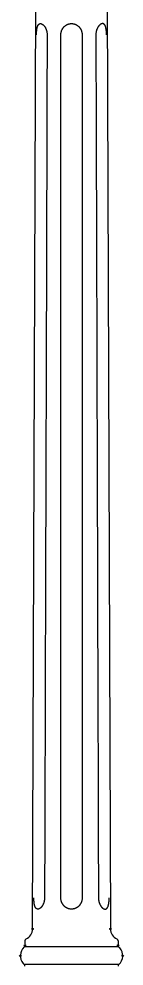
# Model space of a CAD drawing. Extents: x 1 to 153, y 0 to 316.
# Drawn here: x 17.3 to 32.6, y 72.2 to 210.3 of the extents above; entities that cross this region are included whole.
import ezdxf

# ---------------------------------------------------------------- set-up
doc = ezdxf.new("R2010")
doc.units = 0
doc.layers.add('LIVELLO_1', color=160, linetype='Continuous')

# ---------------------------------------------------------------- blocks, each defined once
blk = doc.blocks.new('AI9-BLK1')
at = {"layer": 'LIVELLO_1', "color": 7}
for p, q in [((-56.86, -80.77), (-56.41, 54.31)), ((-45.98, 54.31), (-45.53, -80.77)), ((-57.98, -82.51), (-57.98, -83.17)), ((-44.41, -82.51), (-44.41, -83.17)), ((-44.31, -83.4), (-58.08, -83.4)), ((-44.31, -85.96), (-58.08, -85.96))]:
    blk.add_line(p, q, dxfattribs=at)
for centre in [(-56.86, -80.77), (-45.53, -80.77), (-58.66, -84.68)]:
    blk.add_circle(centre, 0.0935, dxfattribs=at)
for centre, major_axis, ratio in [((-57.98, -83.17), (0.0935, 0), 0.96158), ((-44.41, -83.17), (0.0935, 0), 0.961354), ((-43.73, -84.68), (0.0949, 0), 0.980078)]:
    blk.add_ellipse(centre, major_axis=major_axis, ratio=ratio, dxfattribs=at)
for points, knots in [([(-56.3, 49.56), (-56.3, 49.62), (-56.3, 49.68), (-56.3, 49.75), (-56.3, 49.8), (-56.29, 49.86), (-56.29, 49.91), (-56.29, 49.96), (-56.29, 50), (-56.28, 50.04), (-56.28, 50.08), (-56.28, 50.13), (-56.27, 50.16), (-56.27, 50.2), (-56.27, 50.22), (-56.26, 50.25), (-56.26, 50.28), (-56.26, 50.31), (-56.25, 50.34), (-56.25, 50.36), (-56.25, 50.39), (-56.24, 50.42), (-56.24, 50.45), (-56.23, 50.48), (-56.23, 50.5), (-56.22, 50.53), (-56.22, 50.56), (-56.21, 50.58), (-56.21, 50.61), (-56.2, 50.63), (-56.19, 50.66), (-56.19, 50.68), (-56.18, 50.71), (-56.17, 50.73), (-56.17, 50.75), (-56.16, 50.78), (-56.15, 50.8), (-56.15, 50.82), (-56.14, 50.84), (-56.13, 50.86), (-56.12, 50.88), (-56.11, 50.9), (-56.1, 50.92), (-56.09, 50.94), (-56.09, 50.95), (-56.08, 50.97), (-56.07, 50.98), (-56.06, 51), (-56.05, 51.01), (-56.04, 51.03), (-56.03, 51.04), (-56.02, 51.05), (-56.01, 51.07), (-56, 51.08), (-56, 51.09), (-55.98, 51.1), (-55.97, 51.11), (-55.97, 51.12), (-55.95, 51.13), (-55.94, 51.14), (-55.93, 51.14), (-55.92, 51.15), (-55.91, 51.16), (-55.9, 51.17), (-55.89, 51.17), (-55.88, 51.18), (-55.87, 51.19), (-55.85, 51.19), (-55.84, 51.2), (-55.83, 51.2), (-55.82, 51.2), (-55.81, 51.21), (-55.8, 51.21), (-55.78, 51.21), (-55.77, 51.21), (-55.76, 51.21), (-55.74, 51.21), (-55.73, 51.21), (-55.72, 51.21), (-55.71, 51.21), (-55.7, 51.21), (-55.68, 51.21), (-55.67, 51.21), (-55.65, 51.21), (-55.64, 51.21), (-55.63, 51.2), (-55.61, 51.2), (-55.6, 51.2), (-55.59, 51.19), (-55.57, 51.19), (-55.56, 51.18), (-55.55, 51.18), (-55.53, 51.17), (-55.52, 51.17), (-55.51, 51.16), (-55.49, 51.15), (-55.48, 51.14), (-55.46, 51.14), (-55.45, 51.13), (-55.44, 51.12), (-55.42, 51.11), (-55.41, 51.1), (-55.39, 51.09), (-55.38, 51.08), (-55.36, 51.07), (-55.35, 51.05), (-55.33, 51.04), (-55.32, 51.03), (-55.3, 51.01), (-55.29, 51), (-55.27, 50.99), (-55.26, 50.97), (-55.24, 50.95), (-55.23, 50.94), (-55.21, 50.92), (-55.19, 50.9), (-55.18, 50.88), (-55.16, 50.86), (-55.15, 50.84), (-55.13, 50.82), (-55.12, 50.8), (-55.1, 50.78), (-55.09, 50.76), (-55.07, 50.73), (-55.06, 50.71), (-55.04, 50.69), (-55.03, 50.66), (-55.01, 50.64), (-55, 50.61), (-54.99, 50.59), (-54.97, 50.56), (-54.96, 50.53), (-54.95, 50.5), (-54.93, 50.48), (-54.92, 50.45), (-54.91, 50.42), (-54.9, 50.39), (-54.89, 50.36), (-54.88, 50.34), (-54.87, 50.31), (-54.86, 50.28), (-54.85, 50.25), (-54.84, 50.22), (-54.83, 50.2), (-54.82, 50.17), (-54.82, 50.13), (-54.8, 50.09), (-54.8, 50.04), (-54.79, 50), (-54.78, 49.96), (-54.77, 49.91), (-54.76, 49.86), (-54.76, 49.8), (-54.75, 49.75), (-54.75, 49.68), (-54.75, 49.62), (-54.75, 49.56)], [0, 0, 0, 0, 1, 1, 1, 2, 2, 2, 3, 3, 3, 4, 4, 4, 5, 5, 5, 6, 6, 6, 7, 7, 7, 8, 8, 8, 9, 9, 9, 10, 10, 10, 11, 11, 11, 12, 12, 12, 13, 13, 13, 14, 14, 14, 15, 15, 15, 16, 16, 16, 17, 17, 17, 18, 18, 18, 19, 19, 19, 20, 20, 20, 21, 21, 21, 22, 22, 22, 23, 23, 23, 24, 24, 24, 25, 25, 25, 26, 26, 26, 27, 27, 27, 28, 28, 28, 29, 29, 29, 30, 30, 30, 31, 31, 31, 32, 32, 32, 33, 33, 33, 34, 34, 34, 35, 35, 35, 36, 36, 36, 37, 37, 37, 38, 38, 38, 39, 39, 39, 40, 40, 40, 41, 41, 41, 42, 42, 42, 43, 43, 43, 44, 44, 44, 45, 45, 45, 46, 46, 46, 47, 47, 47, 48, 48, 48, 49, 49, 49, 50, 50, 50, 51, 51, 51, 52, 52, 52, 52]), ([(-52.75, 49.56), (-52.75, 49.62), (-52.75, 49.68), (-52.74, 49.73), (-52.74, 49.79), (-52.73, 49.84), (-52.72, 49.89), (-52.71, 49.93), (-52.7, 49.97), (-52.69, 50.01), (-52.68, 50.05), (-52.67, 50.09), (-52.66, 50.13), (-52.65, 50.16), (-52.64, 50.18), (-52.63, 50.21), (-52.62, 50.24), (-52.61, 50.27), (-52.6, 50.29), (-52.58, 50.32), (-52.57, 50.35), (-52.55, 50.37), (-52.54, 50.4), (-52.52, 50.43), (-52.51, 50.45), (-52.49, 50.48), (-52.48, 50.5), (-52.46, 50.53), (-52.44, 50.56), (-52.43, 50.58), (-52.41, 50.6), (-52.39, 50.63), (-52.37, 50.65), (-52.35, 50.68), (-52.33, 50.7), (-52.31, 50.72), (-52.29, 50.74), (-52.27, 50.76), (-52.25, 50.78), (-52.23, 50.81), (-52.21, 50.82), (-52.19, 50.84), (-52.17, 50.86), (-52.14, 50.88), (-52.12, 50.9), (-52.1, 50.91), (-52.08, 50.93), (-52.05, 50.95), (-52.03, 50.96), (-52.01, 50.97), (-51.98, 50.99), (-51.97, 51.01), (-51.94, 51.02), (-51.92, 51.03), (-51.89, 51.05), (-51.87, 51.06), (-51.85, 51.07), (-51.82, 51.08), (-51.8, 51.09), (-51.78, 51.1), (-51.76, 51.1), (-51.74, 51.12), (-51.71, 51.12), (-51.69, 51.13), (-51.67, 51.14), (-51.65, 51.14), (-51.63, 51.15), (-51.6, 51.16), (-51.57, 51.17), (-51.54, 51.18), (-51.51, 51.18), (-51.48, 51.19), (-51.45, 51.19), (-51.41, 51.2), (-51.37, 51.21), (-51.33, 51.21), (-51.28, 51.21), (-51.24, 51.21), (-51.2, 51.21)], [0, 0, 0, 0, 1, 1, 1, 2, 2, 2, 3, 3, 3, 4, 4, 4, 5, 5, 5, 6, 6, 6, 7, 7, 7, 8, 8, 8, 9, 9, 9, 10, 10, 10, 11, 11, 11, 12, 12, 12, 13, 13, 13, 14, 14, 14, 15, 15, 15, 16, 16, 16, 17, 17, 17, 18, 18, 18, 19, 19, 19, 20, 20, 20, 21, 21, 21, 22, 22, 22, 23, 23, 23, 24, 24, 24, 25, 25, 25, 26, 26, 26, 26]), ([(-51.2, 51.21), (-51.15, 51.21), (-51.11, 51.21), (-51.07, 51.21), (-51.03, 51.21), (-50.99, 51.2), (-50.95, 51.19), (-50.92, 51.19), (-50.89, 51.18), (-50.86, 51.18), (-50.83, 51.17), (-50.8, 51.16), (-50.77, 51.15), (-50.74, 51.14), (-50.72, 51.14), (-50.7, 51.13), (-50.68, 51.12), (-50.66, 51.12), (-50.64, 51.11), (-50.61, 51.1), (-50.59, 51.09), (-50.57, 51.08), (-50.55, 51.07), (-50.52, 51.06), (-50.5, 51.05), (-50.48, 51.03), (-50.45, 51.02), (-50.43, 51.01), (-50.41, 50.99), (-50.39, 50.98), (-50.37, 50.96), (-50.34, 50.95), (-50.32, 50.93), (-50.3, 50.92), (-50.27, 50.9), (-50.25, 50.88), (-50.23, 50.86), (-50.21, 50.84), (-50.18, 50.82), (-50.16, 50.81), (-50.14, 50.78), (-50.12, 50.76), (-50.1, 50.74), (-50.08, 50.72), (-50.06, 50.7), (-50.04, 50.68), (-50.02, 50.65), (-50, 50.63), (-49.99, 50.61), (-49.97, 50.58), (-49.95, 50.56), (-49.93, 50.53), (-49.92, 50.5), (-49.9, 50.48), (-49.88, 50.45), (-49.87, 50.43), (-49.85, 50.4), (-49.84, 50.37), (-49.82, 50.35), (-49.81, 50.32), (-49.8, 50.29), (-49.79, 50.27), (-49.78, 50.24), (-49.76, 50.21), (-49.76, 50.18), (-49.74, 50.16), (-49.73, 50.13), (-49.72, 50.09), (-49.71, 50.05), (-49.7, 50.01), (-49.69, 49.97), (-49.68, 49.93), (-49.67, 49.89), (-49.66, 49.84), (-49.65, 49.79), (-49.65, 49.73), (-49.65, 49.68), (-49.65, 49.62), (-49.64, 49.56)], [0, 0, 0, 0, 1, 1, 1, 2, 2, 2, 3, 3, 3, 4, 4, 4, 5, 5, 5, 6, 6, 6, 7, 7, 7, 8, 8, 8, 9, 9, 9, 10, 10, 10, 11, 11, 11, 12, 12, 12, 13, 13, 13, 14, 14, 14, 15, 15, 15, 16, 16, 16, 17, 17, 17, 18, 18, 18, 19, 19, 19, 20, 20, 20, 21, 21, 21, 22, 22, 22, 23, 23, 23, 24, 24, 24, 25, 25, 25, 26, 26, 26, 26]), ([(-46.09, 49.56), (-46.09, 49.62), (-46.09, 49.68), (-46.09, 49.75), (-46.1, 49.8), (-46.1, 49.86), (-46.1, 49.91), (-46.11, 49.96), (-46.11, 50), (-46.11, 50.04), (-46.11, 50.08), (-46.11, 50.13), (-46.12, 50.16), (-46.12, 50.2), (-46.13, 50.22), (-46.13, 50.25), (-46.13, 50.28), (-46.13, 50.31), (-46.14, 50.34), (-46.14, 50.36), (-46.15, 50.39), (-46.15, 50.42), (-46.16, 50.45), (-46.16, 50.48), (-46.17, 50.5), (-46.17, 50.53), (-46.17, 50.56), (-46.18, 50.58), (-46.19, 50.61), (-46.19, 50.63), (-46.2, 50.66), (-46.21, 50.68), (-46.21, 50.71), (-46.22, 50.73), (-46.23, 50.76), (-46.23, 50.78), (-46.24, 50.8), (-46.25, 50.82), (-46.25, 50.84), (-46.26, 50.86), (-46.27, 50.88), (-46.28, 50.9), (-46.29, 50.92), (-46.3, 50.94), (-46.31, 50.95), (-46.31, 50.97), (-46.32, 50.98), (-46.33, 51), (-46.34, 51.01), (-46.35, 51.03), (-46.36, 51.04), (-46.37, 51.05), (-46.38, 51.07), (-46.39, 51.08), (-46.4, 51.09), (-46.41, 51.1), (-46.42, 51.11), (-46.43, 51.12), (-46.44, 51.13), (-46.45, 51.14), (-46.46, 51.14), (-46.47, 51.15), (-46.48, 51.16), (-46.49, 51.17), (-46.51, 51.17), (-46.52, 51.18), (-46.53, 51.19), (-46.54, 51.19), (-46.55, 51.2), (-46.56, 51.2), (-46.58, 51.2), (-46.59, 51.21), (-46.6, 51.21), (-46.61, 51.21), (-46.62, 51.21), (-46.64, 51.21), (-46.65, 51.21), (-46.66, 51.21), (-46.67, 51.21), (-46.69, 51.21), (-46.7, 51.21), (-46.71, 51.21), (-46.72, 51.21), (-46.74, 51.21), (-46.75, 51.21), (-46.76, 51.2), (-46.78, 51.2), (-46.79, 51.2), (-46.8, 51.19), (-46.82, 51.19), (-46.83, 51.19), (-46.85, 51.18), (-46.86, 51.17), (-46.87, 51.17), (-46.89, 51.16), (-46.9, 51.15), (-46.91, 51.14), (-46.93, 51.14), (-46.94, 51.13), (-46.96, 51.12), (-46.97, 51.11), (-46.99, 51.1), (-47, 51.09), (-47.02, 51.08), (-47.03, 51.07), (-47.05, 51.05), (-47.06, 51.04), (-47.08, 51.03), (-47.09, 51.01), (-47.11, 51), (-47.12, 50.98), (-47.14, 50.97), (-47.15, 50.95), (-47.17, 50.94), (-47.18, 50.92), (-47.2, 50.9), (-47.22, 50.88), (-47.23, 50.86), (-47.25, 50.84), (-47.26, 50.82), (-47.27, 50.8), (-47.29, 50.78), (-47.31, 50.76), (-47.32, 50.73), (-47.33, 50.71), (-47.35, 50.68), (-47.36, 50.66), (-47.38, 50.64), (-47.39, 50.61), (-47.41, 50.58), (-47.42, 50.56), (-47.43, 50.53), (-47.44, 50.5), (-47.46, 50.48), (-47.47, 50.45), (-47.48, 50.42), (-47.49, 50.39), (-47.5, 50.36), (-47.52, 50.34), (-47.53, 50.31), (-47.53, 50.28), (-47.54, 50.25), (-47.55, 50.22), (-47.56, 50.2), (-47.57, 50.16), (-47.58, 50.13), (-47.59, 50.08), (-47.6, 50.04), (-47.61, 50), (-47.61, 49.96), (-47.62, 49.91), (-47.63, 49.86), (-47.64, 49.8), (-47.64, 49.75), (-47.64, 49.68), (-47.65, 49.62), (-47.65, 49.56)], [0, 0, 0, 0, 1, 1, 1, 2, 2, 2, 3, 3, 3, 4, 4, 4, 5, 5, 5, 6, 6, 6, 7, 7, 7, 8, 8, 8, 9, 9, 9, 10, 10, 10, 11, 11, 11, 12, 12, 12, 13, 13, 13, 14, 14, 14, 15, 15, 15, 16, 16, 16, 17, 17, 17, 18, 18, 18, 19, 19, 19, 20, 20, 20, 21, 21, 21, 22, 22, 22, 23, 23, 23, 24, 24, 24, 25, 25, 25, 26, 26, 26, 27, 27, 27, 28, 28, 28, 29, 29, 29, 30, 30, 30, 31, 31, 31, 32, 32, 32, 33, 33, 33, 34, 34, 34, 35, 35, 35, 36, 36, 36, 37, 37, 37, 38, 38, 38, 39, 39, 39, 40, 40, 40, 41, 41, 41, 42, 42, 42, 43, 43, 43, 44, 44, 44, 45, 45, 45, 46, 46, 46, 47, 47, 47, 48, 48, 48, 49, 49, 49, 50, 50, 50, 51, 51, 51, 52, 52, 52, 52]), ([(-54.75, 49.56), (-54.81, 28.6), (-54.87, 7.63), (-54.93, -13.34), (-55, -34.3), (-55.06, -55.27), (-55.12, -76.23)], [0, 0, 0, 0, 1, 1, 1, 2, 2, 2, 2]), ([(-52.76, -76.23), (-52.76, -55.27), (-52.76, -34.3), (-52.75, -13.34), (-52.75, 7.63), (-52.75, 28.6), (-52.75, 49.56)], [0, 0, 0, 0, 1, 1, 1, 2, 2, 2, 2]), ([(-49.64, 49.56), (-49.64, 28.6), (-49.64, 7.63), (-49.64, -13.34), (-49.64, -34.3), (-49.64, -55.27), (-49.64, -76.23)], [0, 0, 0, 0, 1, 1, 1, 2, 2, 2, 2]), ([(-47.65, 49.56), (-47.58, 28.6), (-47.52, 7.63), (-47.46, -13.34), (-47.4, -34.3), (-47.33, -55.27), (-47.27, -76.23)], [0, 0, 0, 0, 1, 1, 1, 2, 2, 2, 2]), ([(-55.12, -76.23), (-55.12, -76.29), (-55.12, -76.36), (-55.13, -76.42), (-55.13, -76.48), (-55.14, -76.53), (-55.15, -76.59), (-55.16, -76.63), (-55.16, -76.67), (-55.17, -76.71), (-55.18, -76.76), (-55.19, -76.8), (-55.2, -76.84), (-55.21, -76.87), (-55.22, -76.9), (-55.23, -76.93), (-55.24, -76.95), (-55.25, -76.98), (-55.25, -77.01), (-55.27, -77.04), (-55.28, -77.07), (-55.29, -77.09), (-55.3, -77.12), (-55.31, -77.15), (-55.32, -77.18), (-55.34, -77.2), (-55.35, -77.23), (-55.36, -77.26), (-55.37, -77.28), (-55.39, -77.31), (-55.4, -77.33), (-55.42, -77.35), (-55.43, -77.38), (-55.45, -77.4), (-55.46, -77.42), (-55.47, -77.45), (-55.49, -77.47), (-55.5, -77.49), (-55.52, -77.51), (-55.53, -77.53), (-55.55, -77.54), (-55.56, -77.56), (-55.58, -77.58), (-55.59, -77.6), (-55.61, -77.61), (-55.62, -77.63), (-55.63, -77.65), (-55.65, -77.66), (-55.67, -77.68), (-55.68, -77.69), (-55.7, -77.7), (-55.71, -77.72), (-55.72, -77.73), (-55.74, -77.74), (-55.76, -77.75), (-55.77, -77.76), (-55.78, -77.77), (-55.8, -77.78), (-55.81, -77.79), (-55.83, -77.8), (-55.84, -77.81), (-55.86, -77.82), (-55.87, -77.82), (-55.88, -77.83), (-55.9, -77.84), (-55.91, -77.85), (-55.93, -77.85), (-55.94, -77.85), (-55.95, -77.86), (-55.97, -77.86), (-55.98, -77.87), (-55.99, -77.87), (-56.01, -77.87), (-56.02, -77.88), (-56.03, -77.88), (-56.05, -77.88), (-56.06, -77.89), (-56.07, -77.89), (-56.09, -77.89), (-56.1, -77.89), (-56.11, -77.89), (-56.12, -77.89), (-56.14, -77.89), (-56.15, -77.88), (-56.16, -77.88), (-56.17, -77.88), (-56.19, -77.87), (-56.2, -77.87), (-56.21, -77.87), (-56.22, -77.86), (-56.23, -77.86), (-56.25, -77.85), (-56.26, -77.85), (-56.27, -77.84), (-56.28, -77.83), (-56.29, -77.83), (-56.3, -77.82), (-56.31, -77.81), (-56.32, -77.8), (-56.33, -77.79), (-56.35, -77.78), (-56.35, -77.78), (-56.37, -77.76), (-56.37, -77.75), (-56.39, -77.74), (-56.4, -77.73), (-56.41, -77.72), (-56.42, -77.7), (-56.42, -77.69), (-56.44, -77.67), (-56.44, -77.66), (-56.45, -77.65), (-56.46, -77.63), (-56.47, -77.61), (-56.48, -77.6), (-56.49, -77.58), (-56.5, -77.56), (-56.5, -77.54), (-56.51, -77.52), (-56.52, -77.5), (-56.53, -77.48), (-56.54, -77.45), (-56.54, -77.43), (-56.55, -77.41), (-56.56, -77.38), (-56.56, -77.36), (-56.57, -77.34), (-56.58, -77.31), (-56.59, -77.29), (-56.59, -77.26), (-56.6, -77.24), (-56.6, -77.21), (-56.61, -77.18), (-56.61, -77.15), (-56.62, -77.13), (-56.62, -77.1), (-56.63, -77.07), (-56.63, -77.04), (-56.63, -77.02), (-56.64, -76.99), (-56.64, -76.96), (-56.65, -76.93), (-56.65, -76.9), (-56.65, -76.87), (-56.65, -76.85), (-56.66, -76.8), (-56.66, -76.76), (-56.67, -76.72), (-56.67, -76.68), (-56.67, -76.63), (-56.67, -76.59), (-56.68, -76.53), (-56.68, -76.48), (-56.68, -76.42), (-56.68, -76.36), (-56.68, -76.3), (-56.68, -76.23)], [0, 0, 0, 0, 1, 1, 1, 2, 2, 2, 3, 3, 3, 4, 4, 4, 5, 5, 5, 6, 6, 6, 7, 7, 7, 8, 8, 8, 9, 9, 9, 10, 10, 10, 11, 11, 11, 12, 12, 12, 13, 13, 13, 14, 14, 14, 15, 15, 15, 16, 16, 16, 17, 17, 17, 18, 18, 18, 19, 19, 19, 20, 20, 20, 21, 21, 21, 22, 22, 22, 23, 23, 23, 24, 24, 24, 25, 25, 25, 26, 26, 26, 27, 27, 27, 28, 28, 28, 29, 29, 29, 30, 30, 30, 31, 31, 31, 32, 32, 32, 33, 33, 33, 34, 34, 34, 35, 35, 35, 36, 36, 36, 37, 37, 37, 38, 38, 38, 39, 39, 39, 40, 40, 40, 41, 41, 41, 42, 42, 42, 43, 43, 43, 44, 44, 44, 45, 45, 45, 46, 46, 46, 47, 47, 47, 48, 48, 48, 49, 49, 49, 50, 50, 50, 51, 51, 51, 52, 52, 52, 52]), ([(-51.2, -77.89), (-51.25, -77.89), (-51.29, -77.89), (-51.34, -77.88), (-51.38, -77.87), (-51.42, -77.87), (-51.47, -77.86), (-51.5, -77.85), (-51.53, -77.85), (-51.56, -77.84), (-51.6, -77.83), (-51.63, -77.82), (-51.66, -77.81), (-51.69, -77.8), (-51.7, -77.8), (-51.73, -77.79), (-51.75, -77.78), (-51.77, -77.77), (-51.8, -77.76), (-51.82, -77.75), (-51.85, -77.74), (-51.87, -77.72), (-51.9, -77.71), (-51.92, -77.7), (-51.94, -77.69), (-51.97, -77.67), (-52, -77.66), (-52.02, -77.64), (-52.04, -77.62), (-52.07, -77.61), (-52.09, -77.59), (-52.11, -77.57), (-52.14, -77.56), (-52.16, -77.54), (-52.19, -77.51), (-52.21, -77.49), (-52.24, -77.47), (-52.26, -77.45), (-52.28, -77.43), (-52.3, -77.41), (-52.33, -77.38), (-52.34, -77.36), (-52.36, -77.33), (-52.39, -77.31), (-52.41, -77.29), (-52.43, -77.26), (-52.45, -77.23), (-52.46, -77.2), (-52.48, -77.18), (-52.5, -77.15), (-52.52, -77.12), (-52.53, -77.09), (-52.55, -77.06), (-52.56, -77.04), (-52.58, -77.01), (-52.59, -76.98), (-52.6, -76.95), (-52.62, -76.93), (-52.63, -76.89), (-52.64, -76.87), (-52.65, -76.84), (-52.66, -76.8), (-52.68, -76.75), (-52.69, -76.71), (-52.7, -76.67), (-52.71, -76.63), (-52.72, -76.59), (-52.73, -76.53), (-52.74, -76.48), (-52.75, -76.42), (-52.75, -76.36), (-52.76, -76.3), (-52.76, -76.23)], [0, 0, 0, 0, 1, 1, 1, 2, 2, 2, 3, 3, 3, 4, 4, 4, 5, 5, 5, 6, 6, 6, 7, 7, 7, 8, 8, 8, 9, 9, 9, 10, 10, 10, 11, 11, 11, 12, 12, 12, 13, 13, 13, 14, 14, 14, 15, 15, 15, 16, 16, 16, 17, 17, 17, 18, 18, 18, 19, 19, 19, 20, 20, 20, 21, 21, 21, 22, 22, 22, 23, 23, 23, 24, 24, 24, 24]), ([(-49.64, -76.23), (-49.64, -76.3), (-49.64, -76.36), (-49.65, -76.42), (-49.65, -76.48), (-49.66, -76.53), (-49.67, -76.59), (-49.68, -76.63), (-49.69, -76.67), (-49.7, -76.71), (-49.71, -76.76), (-49.73, -76.8), (-49.74, -76.84), (-49.76, -76.87), (-49.76, -76.9), (-49.78, -76.93), (-49.79, -76.95), (-49.8, -76.98), (-49.82, -77.01), (-49.83, -77.04), (-49.85, -77.07), (-49.86, -77.09), (-49.88, -77.12), (-49.89, -77.15), (-49.91, -77.18), (-49.93, -77.21), (-49.95, -77.23), (-49.97, -77.26), (-49.99, -77.29), (-50.01, -77.31), (-50.03, -77.34), (-50.05, -77.36), (-50.07, -77.38), (-50.09, -77.41), (-50.12, -77.43), (-50.14, -77.45), (-50.16, -77.47), (-50.18, -77.49), (-50.21, -77.52), (-50.23, -77.54), (-50.25, -77.56), (-50.28, -77.58), (-50.3, -77.59), (-50.33, -77.61), (-50.35, -77.63), (-50.37, -77.64), (-50.4, -77.66), (-50.42, -77.67), (-50.45, -77.69), (-50.47, -77.7), (-50.5, -77.71), (-50.52, -77.72), (-50.55, -77.74), (-50.57, -77.75), (-50.6, -77.76), (-50.62, -77.77), (-50.64, -77.78), (-50.66, -77.79), (-50.69, -77.8), (-50.71, -77.8), (-50.73, -77.81), (-50.76, -77.82), (-50.8, -77.83), (-50.83, -77.84), (-50.86, -77.85), (-50.89, -77.85), (-50.93, -77.86), (-50.97, -77.87), (-51.01, -77.87), (-51.05, -77.88), (-51.1, -77.89), (-51.15, -77.89), (-51.2, -77.89)], [0, 0, 0, 0, 1, 1, 1, 2, 2, 2, 3, 3, 3, 4, 4, 4, 5, 5, 5, 6, 6, 6, 7, 7, 7, 8, 8, 8, 9, 9, 9, 10, 10, 10, 11, 11, 11, 12, 12, 12, 13, 13, 13, 14, 14, 14, 15, 15, 15, 16, 16, 16, 17, 17, 17, 18, 18, 18, 19, 19, 19, 20, 20, 20, 21, 21, 21, 22, 22, 22, 23, 23, 23, 24, 24, 24, 24]), ([(-47.27, -76.23), (-47.27, -76.29), (-47.27, -76.35), (-47.26, -76.42), (-47.26, -76.47), (-47.25, -76.53), (-47.25, -76.59), (-47.24, -76.63), (-47.23, -76.67), (-47.22, -76.71), (-47.21, -76.75), (-47.2, -76.8), (-47.19, -76.84), (-47.18, -76.87), (-47.18, -76.89), (-47.17, -76.93), (-47.16, -76.95), (-47.15, -76.98), (-47.14, -77.01), (-47.13, -77.04), (-47.12, -77.07), (-47.11, -77.09), (-47.09, -77.12), (-47.08, -77.15), (-47.07, -77.18), (-47.06, -77.2), (-47.05, -77.23), (-47.03, -77.26), (-47.02, -77.28), (-47, -77.31), (-46.99, -77.33), (-46.98, -77.35), (-46.96, -77.38), (-46.95, -77.4), (-46.94, -77.42), (-46.92, -77.44), (-46.91, -77.46), (-46.89, -77.48), (-46.88, -77.5), (-46.86, -77.53), (-46.85, -77.54), (-46.83, -77.56), (-46.82, -77.58), (-46.8, -77.6), (-46.79, -77.61), (-46.77, -77.63), (-46.76, -77.65), (-46.75, -77.66), (-46.73, -77.67), (-46.72, -77.69), (-46.7, -77.7), (-46.69, -77.71), (-46.67, -77.72), (-46.66, -77.74), (-46.64, -77.75), (-46.62, -77.76), (-46.61, -77.77), (-46.59, -77.78), (-46.58, -77.79), (-46.57, -77.8), (-46.55, -77.81), (-46.54, -77.82), (-46.52, -77.82), (-46.51, -77.83), (-46.5, -77.84), (-46.48, -77.85), (-46.47, -77.85), (-46.45, -77.85), (-46.44, -77.86), (-46.43, -77.86), (-46.41, -77.87), (-46.4, -77.87), (-46.39, -77.87), (-46.37, -77.88), (-46.36, -77.88), (-46.35, -77.88), (-46.33, -77.89), (-46.32, -77.89), (-46.31, -77.89), (-46.3, -77.89), (-46.28, -77.89), (-46.27, -77.89), (-46.26, -77.89), (-46.24, -77.88), (-46.23, -77.88), (-46.22, -77.88), (-46.21, -77.87), (-46.19, -77.87), (-46.18, -77.87), (-46.17, -77.86), (-46.16, -77.86), (-46.15, -77.85), (-46.14, -77.85), (-46.13, -77.84), (-46.11, -77.83), (-46.1, -77.83), (-46.09, -77.82), (-46.08, -77.81), (-46.07, -77.8), (-46.06, -77.79), (-46.05, -77.78), (-46.04, -77.78), (-46.03, -77.77), (-46.02, -77.75), (-46.01, -77.74), (-46, -77.73), (-45.99, -77.72), (-45.98, -77.7), (-45.97, -77.69), (-45.96, -77.67), (-45.95, -77.66), (-45.94, -77.65), (-45.93, -77.63), (-45.92, -77.61), (-45.92, -77.6), (-45.91, -77.58), (-45.9, -77.56), (-45.89, -77.54), (-45.88, -77.52), (-45.87, -77.5), (-45.87, -77.48), (-45.86, -77.45), (-45.85, -77.43), (-45.84, -77.41), (-45.83, -77.38), (-45.83, -77.36), (-45.82, -77.34), (-45.81, -77.31), (-45.81, -77.29), (-45.8, -77.26), (-45.8, -77.24), (-45.79, -77.21), (-45.79, -77.18), (-45.78, -77.15), (-45.77, -77.13), (-45.77, -77.1), (-45.77, -77.07), (-45.76, -77.04), (-45.76, -77.02), (-45.75, -76.98), (-45.75, -76.96), (-45.75, -76.93), (-45.75, -76.9), (-45.74, -76.87), (-45.74, -76.84), (-45.73, -76.8), (-45.73, -76.76), (-45.73, -76.72), (-45.73, -76.68), (-45.72, -76.63), (-45.72, -76.59), (-45.72, -76.53), (-45.72, -76.48), (-45.71, -76.42), (-45.71, -76.36), (-45.71, -76.3), (-45.71, -76.23)], [0, 0, 0, 0, 1, 1, 1, 2, 2, 2, 3, 3, 3, 4, 4, 4, 5, 5, 5, 6, 6, 6, 7, 7, 7, 8, 8, 8, 9, 9, 9, 10, 10, 10, 11, 11, 11, 12, 12, 12, 13, 13, 13, 14, 14, 14, 15, 15, 15, 16, 16, 16, 17, 17, 17, 18, 18, 18, 19, 19, 19, 20, 20, 20, 21, 21, 21, 22, 22, 22, 23, 23, 23, 24, 24, 24, 25, 25, 25, 26, 26, 26, 27, 27, 27, 28, 28, 28, 29, 29, 29, 30, 30, 30, 31, 31, 31, 32, 32, 32, 33, 33, 33, 34, 34, 34, 35, 35, 35, 36, 36, 36, 37, 37, 37, 38, 38, 38, 39, 39, 39, 40, 40, 40, 41, 41, 41, 42, 42, 42, 43, 43, 43, 44, 44, 44, 45, 45, 45, 46, 46, 46, 47, 47, 47, 48, 48, 48, 49, 49, 49, 50, 50, 50, 51, 51, 51, 52, 52, 52, 52]), ([(-58.08, -83.4), (-58.79, -84.03), (-58.85, -85.11), (-58.22, -85.82), (-58.18, -85.87), (-58.13, -85.91), (-58.08, -85.96)], [0, 0, 0, 0, 1, 1, 1, 2, 2, 2, 2]), ([(-44.31, -85.96), (-43.6, -85.33), (-43.54, -84.25), (-44.17, -83.55), (-44.21, -83.49), (-44.26, -83.44), (-44.31, -83.4)], [0, 0, 0, 0, 1, 1, 1, 2, 2, 2, 2])]:
    blk.add_open_spline(points, degree=3, knots=knots, dxfattribs=at)
for points in [[(-57.8, -82.23), (-57.23, -81.97), (-56.87, -81.4), (-56.86, -80.77)], [(-45.53, -80.77), (-45.53, -81.4), (-45.16, -81.97), (-44.59, -82.23)], [(-57.8, -82.23), (-57.91, -82.28), (-57.98, -82.39), (-57.98, -82.51)], [(-44.41, -82.51), (-44.41, -82.39), (-44.48, -82.28), (-44.59, -82.23)], [(-58.08, -83.4), (-58.02, -83.34), (-57.98, -83.26), (-57.98, -83.17)], [(-44.41, -83.17), (-44.41, -83.26), (-44.37, -83.34), (-44.31, -83.4)], [(-57.98, -86.19), (-57.98, -86.1), (-58.02, -86.01), (-58.08, -85.96)], [(-44.31, -85.96), (-44.37, -86.01), (-44.41, -86.1), (-44.41, -86.19)]]:
    blk.add_open_spline(points, degree=3, dxfattribs=at)

msp = doc.modelspace()

# ---------------------------------------------------------------- block references
at = {"layer": 'LIVELLO_1', "color": 7}
msp.add_blockref('AI9-BLK1', (76.112839, 158.401873), dxfattribs=at)

doc.saveas('drawing.dxf')
